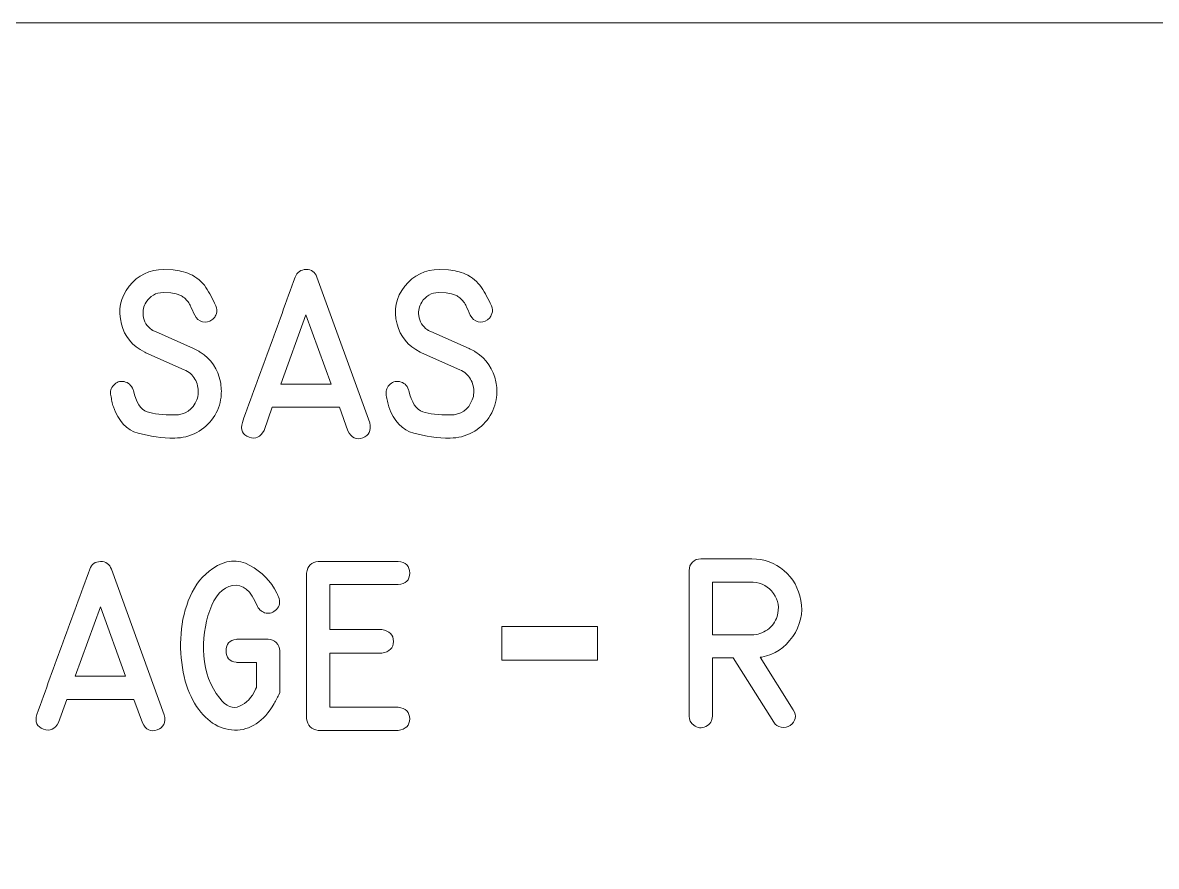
# Model space of a CAD drawing. Header units: millimetres. Extents: x -161 to 226, y -138 to 138.
# Drawn here: x -47.18 to -23.5, y 119.96 to 137.59 of the extents above; entities that cross this region are included whole.
import ezdxf

# ---------------------------------------------------------------- set-up
doc = ezdxf.new("R2010")
doc.units = ezdxf.units.MM
doc.header["$MEASUREMENT"] = 0

msp = doc.modelspace()

# ---------------------------------------------------------------- linework, layer by layer
at = {"color": 240, "lineweight": 9}
msp.add_lwpolyline([(-37.1735, 124.2693), (-35.1735, 124.2693), (-35.1735, 124.9693), (-37.1735, 124.9693), (-37.1735, 124.2693)], close=True, dxfattribs=at)
at = {"color": 250, "lineweight": 9}
msp.add_open_spline([(54.8058, 136.0871), (54.8056, 136.4852), (54.6472, 136.8669), (54.3655, 137.1482), (54.3655, 137.1482), (54.0839, 137.4295), (53.7039, 137.5874), (53.3058, 137.5871), (53.3058, 137.5871), (53.3058, 137.5871), (-88.1442, 137.5871), (-88.1442, 137.5871), (-88.1442, 137.5871), (-88.5422, 137.5869), (-88.9239, 137.4285), (-89.2052, 137.1468), (-89.2052, 137.1468), (-89.4865, 136.8652), (-89.6444, 136.4852), (-89.6442, 136.0871), (-89.6442, 136.0871), (-89.6442, 136.0871), (-89.6442, 131.5996), (-89.6442, 131.5996), (-89.6442, 131.5996), (-89.6439, 131.2015), (-89.4855, 130.8199), (-89.2039, 130.5386), (-89.2039, 130.5386), (-88.9222, 130.2573), (-88.5422, 130.0994), (-88.1442, 130.0996), (-88.1442, 130.0996), (-88.1442, 130.0996), (-85.6817, 130.0996), (-85.6817, 130.0996), (-85.6817, 130.0996), (-83.5381, 130.0996), (-81.5573, 128.956), (-80.4855, 127.0996), (-80.4855, 127.0996), (-79.4137, 125.2432), (-79.4137, 122.956), (-80.4855, 121.0996), (-80.4855, 121.0996), (-81.5573, 119.2432), (-83.5381, 118.0996), (-85.6817, 118.0996), (-85.6817, 118.0996), (-85.6817, 118.0996), (-88.1442, 118.0996), (-88.1442, 118.0996), (-88.1442, 118.0996), (-88.5422, 118.0994), (-88.9239, 117.941), (-89.2052, 117.6593), (-89.2052, 117.6593), (-89.4865, 117.3777), (-89.6444, 116.9977), (-89.6442, 116.5996), (-89.6442, 116.5996), (-89.6442, 116.5996), (-89.6442, 74.4496), (-89.6442, 74.4496), (-89.6442, 74.4496), (-89.6439, 74.0515), (-89.4855, 73.6699), (-89.2039, 73.3886), (-89.2039, 73.3886), (-88.9222, 73.1073), (-88.5422, 72.9494), (-88.1442, 72.9496), (-88.1442, 72.9496), (-88.1442, 72.9496), (-85.6817, 72.9496), (-85.6817, 72.9496), (-85.6817, 72.9496), (-83.5381, 72.9496), (-81.5573, 71.806), (-80.4855, 69.9496), (-80.4855, 69.9496), (-79.4137, 68.0932), (-79.4137, 65.806), (-80.4855, 63.9496), (-80.4855, 63.9496), (-81.5573, 62.0932), (-83.5381, 60.9496), (-85.6817, 60.9496), (-85.6817, 60.9496), (-85.6817, 60.9496), (-88.1442, 60.9496), (-88.1442, 60.9496), (-88.1442, 60.9496), (-88.5422, 60.9494), (-88.9239, 60.791), (-89.2052, 60.5093), (-89.2052, 60.5093), (-89.4865, 60.2277), (-89.6444, 59.8477), (-89.6442, 59.4496), (-89.6442, 59.4496), (-89.6442, 59.4496), (-89.6442, 54.9621), (-89.6442, 54.9621), (-89.6442, 54.9621), (-89.6439, 54.564), (-89.4855, 54.1824), (-89.2039, 53.9011), (-89.2039, 53.9011), (-88.9222, 53.6198), (-88.5422, 53.4619), (-88.1442, 53.4621), (-88.1442, 53.4621), (-88.1442, 53.4621), (53.3058, 53.4621), (53.3058, 53.4621), (53.3058, 53.4621), (53.7039, 53.4624), (54.0856, 53.6208), (54.3669, 53.9024), (54.3669, 53.9024), (54.6482, 54.1841), (54.8061, 54.564), (54.8058, 54.9621), (54.8058, 54.9621), (54.8058, 54.9621), (54.8058, 59.4496), (54.8058, 59.4496), (54.8058, 59.4496), (54.8056, 59.8477), (54.6472, 60.2294), (54.3655, 60.5107), (54.3655, 60.5107), (54.0839, 60.792), (53.7039, 60.9499), (53.3058, 60.9496), (53.3058, 60.9496), (53.3058, 60.9496), (50.8433, 60.9496), (50.8433, 60.9496), (50.8433, 60.9496), (48.6997, 60.9496), (46.719, 62.0932), (45.6472, 63.9496), (45.6472, 63.9496), (44.5754, 65.806), (44.5754, 68.0932), (45.6472, 69.9496), (45.6472, 69.9496), (46.719, 71.806), (48.6997, 72.9496), (50.8433, 72.9496), (50.8433, 72.9496), (50.8433, 72.9496), (53.3058, 72.9496), (53.3058, 72.9496), (53.3058, 72.9496), (53.7039, 72.9499), (54.0856, 73.1083), (54.3669, 73.3899), (54.3669, 73.3899), (54.6482, 73.6716), (54.8061, 74.0515), (54.8058, 74.4496), (54.8058, 74.4496), (54.8058, 74.4496), (54.8058, 116.5996), (54.8058, 116.5996), (54.8058, 116.5996), (54.8056, 116.9977), (54.6472, 117.3794), (54.3655, 117.6607), (54.3655, 117.6607), (54.0839, 117.942), (53.7039, 118.0999), (53.3058, 118.0996), (53.3058, 118.0996), (53.3058, 118.0996), (50.8433, 118.0996), (50.8433, 118.0996), (50.8433, 118.0996), (48.6997, 118.0996), (46.719, 119.2432), (45.6472, 121.0996), (45.6472, 121.0996), (44.5754, 122.956), (44.5754, 125.2432), (45.6472, 127.0996), (45.6472, 127.0996), (46.719, 128.956), (48.6997, 130.0996), (50.8433, 130.0996), (50.8433, 130.0996), (50.8433, 130.0996), (53.3058, 130.0996), (53.3058, 130.0996), (53.3058, 130.0996), (53.7039, 130.0999), (54.0856, 130.2583), (54.3669, 130.5399), (54.3669, 130.5399), (54.6482, 130.8216), (54.8061, 131.2015), (54.8058, 131.5996), (54.8058, 131.5996), (54.8058, 131.5996), (54.8058, 136.0871), (54.8058, 136.0871)], degree=3, knots=[0, 0, 0, 0, 0.0188679, 0.0188679, 0.0188679, 0.0188679, 0.0377358, 0.0377358, 0.0377358, 0.0377358, 0.0566038, 0.0566038, 0.0566038, 0.0566038, 0.0754717, 0.0754717, 0.0754717, 0.0754717, 0.0943396, 0.0943396, 0.0943396, 0.0943396, 0.1132075, 0.1132075, 0.1132075, 0.1132075, 0.1320755, 0.1320755, 0.1320755, 0.1320755, 0.1509434, 0.1509434, 0.1509434, 0.1509434, 0.1698113, 0.1698113, 0.1698113, 0.1698113, 0.1886792, 0.1886792, 0.1886792, 0.1886792, 0.2075472, 0.2075472, 0.2075472, 0.2075472, 0.2264151, 0.2264151, 0.2264151, 0.2264151, 0.245283, 0.245283, 0.245283, 0.245283, 0.2641509, 0.2641509, 0.2641509, 0.2641509, 0.2830189, 0.2830189, 0.2830189, 0.2830189, 0.3018868, 0.3018868, 0.3018868, 0.3018868, 0.3207547, 0.3207547, 0.3207547, 0.3207547, 0.3396226, 0.3396226, 0.3396226, 0.3396226, 0.3584906, 0.3584906, 0.3584906, 0.3584906, 0.3773585, 0.3773585, 0.3773585, 0.3773585, 0.3962264, 0.3962264, 0.3962264, 0.3962264, 0.4150943, 0.4150943, 0.4150943, 0.4150943, 0.4339623, 0.4339623, 0.4339623, 0.4339623, 0.4528302, 0.4528302, 0.4528302, 0.4528302, 0.4716981, 0.4716981, 0.4716981, 0.4716981, 0.490566, 0.490566, 0.490566, 0.490566, 0.509434, 0.509434, 0.509434, 0.509434, 0.5283019, 0.5283019, 0.5283019, 0.5283019, 0.5471698, 0.5471698, 0.5471698, 0.5471698, 0.5660377, 0.5660377, 0.5660377, 0.5660377, 0.5849057, 0.5849057, 0.5849057, 0.5849057, 0.6037736, 0.6037736, 0.6037736, 0.6037736, 0.6226415, 0.6226415, 0.6226415, 0.6226415, 0.6415094, 0.6415094, 0.6415094, 0.6415094, 0.6603774, 0.6603774, 0.6603774, 0.6603774, 0.6792453, 0.6792453, 0.6792453, 0.6792453, 0.6981132, 0.6981132, 0.6981132, 0.6981132, 0.7169811, 0.7169811, 0.7169811, 0.7169811, 0.7358491, 0.7358491, 0.7358491, 0.7358491, 0.754717, 0.754717, 0.754717, 0.754717, 0.7735849, 0.7735849, 0.7735849, 0.7735849, 0.7924528, 0.7924528, 0.7924528, 0.7924528, 0.8113208, 0.8113208, 0.8113208, 0.8113208, 0.8301887, 0.8301887, 0.8301887, 0.8301887, 0.8490566, 0.8490566, 0.8490566, 0.8490566, 0.8679245, 0.8679245, 0.8679245, 0.8679245, 0.8867925, 0.8867925, 0.8867925, 0.8867925, 0.9056604, 0.9056604, 0.9056604, 0.9056604, 0.9245283, 0.9245283, 0.9245283, 0.9245283, 0.9433962, 0.9433962, 0.9433962, 0.9433962, 0.9622642, 0.9622642, 0.9622642, 0.9622642, 1, 1, 1, 1], dxfattribs=at)
at = {"color": 240, "lineweight": 9}
for points, knots in [([(-43.6159, 130.7797), (-43.6159, 130.7797), (-43.5883, 130.768), (-43.5883, 130.768), (-43.5883, 130.768), (-43.5883, 130.768), (-43.5571, 130.7527), (-43.5571, 130.7527), (-43.5571, 130.7527), (-43.5571, 130.7527), (-43.5295, 130.7368), (-43.5295, 130.7368), (-43.5295, 130.7368), (-43.5218, 130.7309), (-43.5124, 130.7256), (-43.503, 130.7203), (-43.503, 130.7203), (-43.493, 130.7156), (-43.4836, 130.7098), (-43.4742, 130.7045), (-43.4742, 130.7045), (-43.2473, 130.5551), (-43.1062, 130.3482), (-43.0527, 130.0842), (-43.0527, 130.0842), (-43.0321, 129.9807), (-43.0274, 129.8743), (-43.0385, 129.7655), (-43.0385, 129.7655), (-43.0574, 129.6091), (-43.112, 129.4651), (-43.2032, 129.3322), (-43.2032, 129.3322), (-43.2943, 129.1993), (-43.409, 129.097), (-43.5465, 129.0247), (-43.5465, 129.0247), (-43.6947, 128.9465), (-43.8482, 128.9077), (-44.0069, 128.9077), (-44.0069, 128.9077), (-44.2732, 128.9077), (-44.5272, 128.9418), (-44.7701, 129.01), (-44.7701, 129.01), (-45.0123, 129.0782), (-45.1851, 129.261), (-45.288, 129.5586), (-45.288, 129.5586), (-45.3022, 129.5968), (-45.3121, 129.6356), (-45.3192, 129.6756), (-45.3192, 129.6756), (-45.3263, 129.7161), (-45.3345, 129.7561), (-45.3433, 129.7967), (-45.3433, 129.7967), (-45.3604, 129.879), (-45.3404, 129.9519), (-45.2822, 130.0154), (-45.2822, 130.0154), (-45.2245, 130.0783), (-45.1522, 130.1024), (-45.0664, 130.0877), (-45.0664, 130.0877), (-44.9753, 130.0689), (-44.9123, 130.013), (-44.8765, 129.919), (-44.8765, 129.919), (-44.8765, 129.919), (-44.8712, 129.9031), (-44.8712, 129.9031), (-44.8712, 129.9031), (-44.8165, 129.6538), (-44.7201, 129.505), (-44.5831, 129.4568), (-44.5831, 129.4568), (-44.4455, 129.4086), (-44.255, 129.3869), (-44.0104, 129.3916), (-44.0104, 129.3916), (-43.7852, 129.3916), (-43.6306, 129.4974), (-43.5465, 129.7085), (-43.5465, 129.7085), (-43.5101, 129.8026), (-43.5042, 129.9007), (-43.5295, 130.0025), (-43.5295, 130.0025), (-43.5548, 130.1036), (-43.6047, 130.1888), (-43.6794, 130.2564), (-43.6794, 130.2564), (-43.7129, 130.2853), (-43.7564, 130.3117), (-43.8105, 130.337), (-43.8105, 130.337), (-43.8105, 130.337), (-44.6078, 130.6868), (-44.6078, 130.6868), (-44.6078, 130.6868), (-44.6078, 130.6868), (-44.6337, 130.7009), (-44.6337, 130.7009), (-44.6337, 130.7009), (-44.8947, 130.8385), (-45.0564, 131.0343), (-45.1193, 131.2883), (-45.1193, 131.2883), (-45.1963, 131.5823), (-45.1428, 131.8457), (-44.9582, 132.0797), (-44.9582, 132.0797), (-44.7742, 132.3131), (-44.5319, 132.4301), (-44.2327, 132.4301), (-44.2327, 132.4301), (-44.2327, 132.4301), (-44.0428, 132.4248), (-44.0428, 132.4248), (-44.0428, 132.4248), (-43.981, 132.4136), (-43.9211, 132.4025), (-43.864, 132.3913), (-43.864, 132.3913), (-43.8064, 132.3807), (-43.7482, 132.3619), (-43.69, 132.3354), (-43.69, 132.3354), (-43.5454, 132.2678), (-43.4342, 132.1743), (-43.3572, 132.0562), (-43.3572, 132.0562), (-43.2802, 131.938), (-43.2108, 131.8098), (-43.1491, 131.6722), (-43.1491, 131.6722), (-43.1432, 131.6593), (-43.1379, 131.6446), (-43.1332, 131.6275), (-43.1332, 131.6275), (-43.1209, 131.5711), (-43.1267, 131.52), (-43.1508, 131.4741), (-43.1508, 131.4741), (-43.1644, 131.4453), (-43.1791, 131.4235), (-43.1938, 131.4088), (-43.1938, 131.4088), (-43.2085, 131.3935), (-43.2208, 131.3835), (-43.2296, 131.3777), (-43.2296, 131.3777), (-43.2896, 131.3353), (-43.3549, 131.3224), (-43.426, 131.34), (-43.426, 131.34), (-43.4977, 131.3559), (-43.5518, 131.4018), (-43.59, 131.4776), (-43.59, 131.4776), (-43.62, 131.5441), (-43.6518, 131.6123), (-43.6853, 131.6816), (-43.6853, 131.6816), (-43.7194, 131.751), (-43.767, 131.8086), (-43.8276, 131.8551), (-43.8276, 131.8551), (-43.8529, 131.8733), (-43.8775, 131.8868), (-43.9011, 131.8951), (-43.9011, 131.8951), (-43.9246, 131.9039), (-43.9505, 131.9133), (-43.9793, 131.9239), (-43.9793, 131.9239), (-43.9793, 131.9239), (-44.091, 131.9427), (-44.091, 131.9427), (-44.091, 131.9427), (-44.091, 131.9427), (-44.2497, 131.948), (-44.2497, 131.948), (-44.2497, 131.948), (-44.4038, 131.9456), (-44.5214, 131.8792), (-44.6025, 131.7481), (-44.6025, 131.7481), (-44.6578, 131.664), (-44.6783, 131.5705), (-44.6648, 131.467), (-44.6648, 131.467), (-44.6489, 131.34), (-44.589, 131.2413), (-44.4855, 131.1707), (-44.4855, 131.1707), (-44.4808, 131.1678), (-44.4761, 131.1637), (-44.4702, 131.1595), (-44.4702, 131.1595), (-44.4643, 131.156), (-44.4579, 131.1519), (-44.4514, 131.1484), (-44.4514, 131.1484), (-44.4514, 131.1484), (-44.432, 131.1401), (-44.432, 131.1401), (-44.432, 131.1401), (-44.432, 131.1401), (-44.4114, 131.1313), (-44.4114, 131.1313), (-44.4114, 131.1313), (-44.4114, 131.1313), (-43.6159, 130.7797), (-43.6159, 130.7797)], [0, 0, 0, 0, 0.0181818, 0.0181818, 0.0181818, 0.0181818, 0.0363636, 0.0363636, 0.0363636, 0.0363636, 0.0545455, 0.0545455, 0.0545455, 0.0545455, 0.0727273, 0.0727273, 0.0727273, 0.0727273, 0.0909091, 0.0909091, 0.0909091, 0.0909091, 0.1090909, 0.1090909, 0.1090909, 0.1090909, 0.1272727, 0.1272727, 0.1272727, 0.1272727, 0.1454545, 0.1454545, 0.1454545, 0.1454545, 0.1636364, 0.1636364, 0.1636364, 0.1636364, 0.1818182, 0.1818182, 0.1818182, 0.1818182, 0.2, 0.2, 0.2, 0.2, 0.2181818, 0.2181818, 0.2181818, 0.2181818, 0.2363636, 0.2363636, 0.2363636, 0.2363636, 0.2545455, 0.2545455, 0.2545455, 0.2545455, 0.2727273, 0.2727273, 0.2727273, 0.2727273, 0.2909091, 0.2909091, 0.2909091, 0.2909091, 0.3090909, 0.3090909, 0.3090909, 0.3090909, 0.3272727, 0.3272727, 0.3272727, 0.3272727, 0.3454545, 0.3454545, 0.3454545, 0.3454545, 0.3636364, 0.3636364, 0.3636364, 0.3636364, 0.3818182, 0.3818182, 0.3818182, 0.3818182, 0.4, 0.4, 0.4, 0.4, 0.4181818, 0.4181818, 0.4181818, 0.4181818, 0.4363636, 0.4363636, 0.4363636, 0.4363636, 0.4545455, 0.4545455, 0.4545455, 0.4545455, 0.4727273, 0.4727273, 0.4727273, 0.4727273, 0.4909091, 0.4909091, 0.4909091, 0.4909091, 0.5090909, 0.5090909, 0.5090909, 0.5090909, 0.5272727, 0.5272727, 0.5272727, 0.5272727, 0.5454545, 0.5454545, 0.5454545, 0.5454545, 0.5636364, 0.5636364, 0.5636364, 0.5636364, 0.5818182, 0.5818182, 0.5818182, 0.5818182, 0.6, 0.6, 0.6, 0.6, 0.6181818, 0.6181818, 0.6181818, 0.6181818, 0.6363636, 0.6363636, 0.6363636, 0.6363636, 0.6545455, 0.6545455, 0.6545455, 0.6545455, 0.6727273, 0.6727273, 0.6727273, 0.6727273, 0.6909091, 0.6909091, 0.6909091, 0.6909091, 0.7090909, 0.7090909, 0.7090909, 0.7090909, 0.7272727, 0.7272727, 0.7272727, 0.7272727, 0.7454545, 0.7454545, 0.7454545, 0.7454545, 0.7636364, 0.7636364, 0.7636364, 0.7636364, 0.7818182, 0.7818182, 0.7818182, 0.7818182, 0.8, 0.8, 0.8, 0.8, 0.8181818, 0.8181818, 0.8181818, 0.8181818, 0.8363636, 0.8363636, 0.8363636, 0.8363636, 0.8545455, 0.8545455, 0.8545455, 0.8545455, 0.8727273, 0.8727273, 0.8727273, 0.8727273, 0.8909091, 0.8909091, 0.8909091, 0.8909091, 0.9090909, 0.9090909, 0.9090909, 0.9090909, 0.9272727, 0.9272727, 0.9272727, 0.9272727, 0.9454545, 0.9454545, 0.9454545, 0.9454545, 0.9636364, 0.9636364, 0.9636364, 0.9636364, 1, 1, 1, 1]), ([(-42.5941, 129.2346), (-42.4106, 129.7414), (-42.2266, 130.2476), (-42.0426, 130.7533), (-42.0426, 130.7533), (-41.8579, 131.2589), (-41.6733, 131.7651), (-41.4887, 132.2714), (-41.4887, 132.2714), (-41.4505, 132.376), (-41.3752, 132.4289), (-41.2629, 132.4301), (-41.2629, 132.4301), (-41.15, 132.4313), (-41.0742, 132.3784), (-41.0354, 132.2714), (-41.0354, 132.2714), (-41.0354, 132.2714), (-39.9312, 129.2264), (-39.9312, 129.2264), (-39.9312, 129.2264), (-39.8971, 129.0641), (-39.9465, 128.96), (-40.0794, 128.913), (-40.0794, 128.913), (-40.2129, 128.8654), (-40.3152, 128.9142), (-40.3881, 129.0576), (-40.3881, 129.0576), (-40.3881, 129.0576), (-40.565, 129.5503), (-40.565, 129.5503), (-40.565, 129.5503), (-40.565, 129.5503), (-41.9691, 129.5503), (-41.9691, 129.5503), (-41.9691, 129.5503), (-41.9691, 129.5503), (-42.1413, 129.0694), (-42.1413, 129.0694), (-42.1413, 129.0694), (-42.2148, 128.9247), (-42.3195, 128.8777), (-42.4547, 128.9277), (-42.4547, 128.9277), (-42.5905, 128.9771), (-42.637, 129.08), (-42.5941, 129.2346)], [0, 0, 0, 0, 0.0769231, 0.0769231, 0.0769231, 0.0769231, 0.1538462, 0.1538462, 0.1538462, 0.1538462, 0.2307692, 0.2307692, 0.2307692, 0.2307692, 0.3076923, 0.3076923, 0.3076923, 0.3076923, 0.3846154, 0.3846154, 0.3846154, 0.3846154, 0.4615385, 0.4615385, 0.4615385, 0.4615385, 0.5384615, 0.5384615, 0.5384615, 0.5384615, 0.6153846, 0.6153846, 0.6153846, 0.6153846, 0.6923077, 0.6923077, 0.6923077, 0.6923077, 0.7692308, 0.7692308, 0.7692308, 0.7692308, 0.8461538, 0.8461538, 0.8461538, 0.8461538, 1, 1, 1, 1]), ([(-37.8593, 130.7797), (-37.8593, 130.7797), (-37.8317, 130.768), (-37.8317, 130.768), (-37.8317, 130.768), (-37.8317, 130.768), (-37.8005, 130.7527), (-37.8005, 130.7527), (-37.8005, 130.7527), (-37.8005, 130.7527), (-37.7729, 130.7368), (-37.7729, 130.7368), (-37.7729, 130.7368), (-37.7652, 130.7309), (-37.7558, 130.7256), (-37.7464, 130.7203), (-37.7464, 130.7203), (-37.7364, 130.7156), (-37.727, 130.7098), (-37.7176, 130.7045), (-37.7176, 130.7045), (-37.4907, 130.5551), (-37.3496, 130.3482), (-37.2961, 130.0842), (-37.2961, 130.0842), (-37.2755, 129.9807), (-37.2708, 129.8743), (-37.2819, 129.7655), (-37.2819, 129.7655), (-37.3008, 129.6091), (-37.3554, 129.4651), (-37.4466, 129.3322), (-37.4466, 129.3322), (-37.5377, 129.1993), (-37.6524, 129.097), (-37.7899, 129.0247), (-37.7899, 129.0247), (-37.9381, 128.9465), (-38.0916, 128.9077), (-38.2503, 128.9077), (-38.2503, 128.9077), (-38.5166, 128.9077), (-38.7706, 128.9418), (-39.0135, 129.01), (-39.0135, 129.01), (-39.2557, 129.0782), (-39.4285, 129.261), (-39.5314, 129.5586), (-39.5314, 129.5586), (-39.5456, 129.5968), (-39.5555, 129.6356), (-39.5626, 129.6756), (-39.5626, 129.6756), (-39.5697, 129.7161), (-39.5779, 129.7561), (-39.5867, 129.7967), (-39.5867, 129.7967), (-39.6038, 129.879), (-39.5838, 129.9519), (-39.5256, 130.0154), (-39.5256, 130.0154), (-39.4679, 130.0783), (-39.3956, 130.1024), (-39.3098, 130.0877), (-39.3098, 130.0877), (-39.2187, 130.0689), (-39.1557, 130.013), (-39.1199, 129.919), (-39.1199, 129.919), (-39.1199, 129.919), (-39.1146, 129.9031), (-39.1146, 129.9031), (-39.1146, 129.9031), (-39.0599, 129.6538), (-38.9635, 129.505), (-38.8265, 129.4568), (-38.8265, 129.4568), (-38.6889, 129.4086), (-38.4984, 129.3869), (-38.2538, 129.3916), (-38.2538, 129.3916), (-38.0286, 129.3916), (-37.874, 129.4974), (-37.7899, 129.7085), (-37.7899, 129.7085), (-37.7535, 129.8026), (-37.7476, 129.9007), (-37.7729, 130.0025), (-37.7729, 130.0025), (-37.7982, 130.1036), (-37.8481, 130.1888), (-37.9228, 130.2564), (-37.9228, 130.2564), (-37.9563, 130.2853), (-37.9998, 130.3117), (-38.0539, 130.337), (-38.0539, 130.337), (-38.0539, 130.337), (-38.8512, 130.6868), (-38.8512, 130.6868), (-38.8512, 130.6868), (-38.8512, 130.6868), (-38.8771, 130.7009), (-38.8771, 130.7009), (-38.8771, 130.7009), (-39.1381, 130.8385), (-39.2998, 131.0343), (-39.3627, 131.2883), (-39.3627, 131.2883), (-39.4397, 131.5823), (-39.3862, 131.8457), (-39.2016, 132.0797), (-39.2016, 132.0797), (-39.0176, 132.3131), (-38.7753, 132.4301), (-38.4761, 132.4301), (-38.4761, 132.4301), (-38.4761, 132.4301), (-38.2862, 132.4248), (-38.2862, 132.4248), (-38.2862, 132.4248), (-38.2244, 132.4136), (-38.1645, 132.4025), (-38.1074, 132.3913), (-38.1074, 132.3913), (-38.0498, 132.3807), (-37.9916, 132.3619), (-37.9334, 132.3354), (-37.9334, 132.3354), (-37.7888, 132.2678), (-37.6776, 132.1743), (-37.6006, 132.0562), (-37.6006, 132.0562), (-37.5236, 131.938), (-37.4542, 131.8098), (-37.3925, 131.6722), (-37.3925, 131.6722), (-37.3866, 131.6593), (-37.3813, 131.6446), (-37.3766, 131.6275), (-37.3766, 131.6275), (-37.3643, 131.5711), (-37.3701, 131.52), (-37.3942, 131.4741), (-37.3942, 131.4741), (-37.4078, 131.4453), (-37.4225, 131.4235), (-37.4372, 131.4088), (-37.4372, 131.4088), (-37.4519, 131.3935), (-37.4642, 131.3835), (-37.473, 131.3777), (-37.473, 131.3777), (-37.533, 131.3353), (-37.5983, 131.3224), (-37.6694, 131.34), (-37.6694, 131.34), (-37.7411, 131.3559), (-37.7952, 131.4018), (-37.8334, 131.4776), (-37.8334, 131.4776), (-37.8634, 131.5441), (-37.8952, 131.6123), (-37.9287, 131.6816), (-37.9287, 131.6816), (-37.9628, 131.751), (-38.0104, 131.8086), (-38.071, 131.8551), (-38.071, 131.8551), (-38.0963, 131.8733), (-38.1209, 131.8868), (-38.1445, 131.8951), (-38.1445, 131.8951), (-38.168, 131.9039), (-38.1939, 131.9133), (-38.2227, 131.9239), (-38.2227, 131.9239), (-38.2227, 131.9239), (-38.3344, 131.9427), (-38.3344, 131.9427), (-38.3344, 131.9427), (-38.3344, 131.9427), (-38.4931, 131.948), (-38.4931, 131.948), (-38.4931, 131.948), (-38.6472, 131.9456), (-38.7648, 131.8792), (-38.8459, 131.7481), (-38.8459, 131.7481), (-38.9012, 131.664), (-38.9217, 131.5705), (-38.9082, 131.467), (-38.9082, 131.467), (-38.8923, 131.34), (-38.8324, 131.2413), (-38.7289, 131.1707), (-38.7289, 131.1707), (-38.7242, 131.1678), (-38.7195, 131.1637), (-38.7136, 131.1595), (-38.7136, 131.1595), (-38.7077, 131.156), (-38.7013, 131.1519), (-38.6948, 131.1484), (-38.6948, 131.1484), (-38.6948, 131.1484), (-38.6754, 131.1401), (-38.6754, 131.1401), (-38.6754, 131.1401), (-38.6754, 131.1401), (-38.6548, 131.1313), (-38.6548, 131.1313), (-38.6548, 131.1313), (-38.6548, 131.1313), (-37.8593, 130.7797), (-37.8593, 130.7797)], [0, 0, 0, 0, 0.0181818, 0.0181818, 0.0181818, 0.0181818, 0.0363636, 0.0363636, 0.0363636, 0.0363636, 0.0545455, 0.0545455, 0.0545455, 0.0545455, 0.0727273, 0.0727273, 0.0727273, 0.0727273, 0.0909091, 0.0909091, 0.0909091, 0.0909091, 0.1090909, 0.1090909, 0.1090909, 0.1090909, 0.1272727, 0.1272727, 0.1272727, 0.1272727, 0.1454545, 0.1454545, 0.1454545, 0.1454545, 0.1636364, 0.1636364, 0.1636364, 0.1636364, 0.1818182, 0.1818182, 0.1818182, 0.1818182, 0.2, 0.2, 0.2, 0.2, 0.2181818, 0.2181818, 0.2181818, 0.2181818, 0.2363636, 0.2363636, 0.2363636, 0.2363636, 0.2545455, 0.2545455, 0.2545455, 0.2545455, 0.2727273, 0.2727273, 0.2727273, 0.2727273, 0.2909091, 0.2909091, 0.2909091, 0.2909091, 0.3090909, 0.3090909, 0.3090909, 0.3090909, 0.3272727, 0.3272727, 0.3272727, 0.3272727, 0.3454545, 0.3454545, 0.3454545, 0.3454545, 0.3636364, 0.3636364, 0.3636364, 0.3636364, 0.3818182, 0.3818182, 0.3818182, 0.3818182, 0.4, 0.4, 0.4, 0.4, 0.4181818, 0.4181818, 0.4181818, 0.4181818, 0.4363636, 0.4363636, 0.4363636, 0.4363636, 0.4545455, 0.4545455, 0.4545455, 0.4545455, 0.4727273, 0.4727273, 0.4727273, 0.4727273, 0.4909091, 0.4909091, 0.4909091, 0.4909091, 0.5090909, 0.5090909, 0.5090909, 0.5090909, 0.5272727, 0.5272727, 0.5272727, 0.5272727, 0.5454545, 0.5454545, 0.5454545, 0.5454545, 0.5636364, 0.5636364, 0.5636364, 0.5636364, 0.5818182, 0.5818182, 0.5818182, 0.5818182, 0.6, 0.6, 0.6, 0.6, 0.6181818, 0.6181818, 0.6181818, 0.6181818, 0.6363636, 0.6363636, 0.6363636, 0.6363636, 0.6545455, 0.6545455, 0.6545455, 0.6545455, 0.6727273, 0.6727273, 0.6727273, 0.6727273, 0.6909091, 0.6909091, 0.6909091, 0.6909091, 0.7090909, 0.7090909, 0.7090909, 0.7090909, 0.7272727, 0.7272727, 0.7272727, 0.7272727, 0.7454545, 0.7454545, 0.7454545, 0.7454545, 0.7636364, 0.7636364, 0.7636364, 0.7636364, 0.7818182, 0.7818182, 0.7818182, 0.7818182, 0.8, 0.8, 0.8, 0.8, 0.8181818, 0.8181818, 0.8181818, 0.8181818, 0.8363636, 0.8363636, 0.8363636, 0.8363636, 0.8545455, 0.8545455, 0.8545455, 0.8545455, 0.8727273, 0.8727273, 0.8727273, 0.8727273, 0.8909091, 0.8909091, 0.8909091, 0.8909091, 0.9090909, 0.9090909, 0.9090909, 0.9090909, 0.9272727, 0.9272727, 0.9272727, 0.9272727, 0.9454545, 0.9454545, 0.9454545, 0.9454545, 0.9636364, 0.9636364, 0.9636364, 0.9636364, 1, 1, 1, 1]), ([(-40.7408, 130.0342), (-40.7408, 130.0342), (-41.2647, 131.4811), (-41.2647, 131.4811), (-41.2647, 131.4811), (-41.2647, 131.4811), (-41.7915, 130.0342), (-41.7915, 130.0342), (-41.7915, 130.0342), (-41.7915, 130.0342), (-40.7408, 130.0342), (-40.7408, 130.0342)], [0, 0, 0, 0, 0.25, 0.25, 0.25, 0.25, 0.5, 0.5, 0.5, 0.5, 1, 1, 1, 1]), ([(-41.2647, 131.4811), (-41.2647, 131.4811), (-40.7408, 130.0342), (-40.7408, 130.0342), (-40.7408, 130.0342), (-40.7408, 130.0342), (-41.2647, 131.4811), (-41.2647, 131.4811)], [0, 0, 0, 0, 0.3333333, 0.3333333, 0.3333333, 0.3333333, 1, 1, 1, 1]), ([(-46.8882, 123.1325), (-46.7047, 123.6393), (-46.5207, 124.1455), (-46.3367, 124.6512), (-46.3367, 124.6512), (-46.152, 125.1568), (-45.9674, 125.663), (-45.7828, 126.1693), (-45.7828, 126.1693), (-45.7446, 126.2739), (-45.6693, 126.3268), (-45.557, 126.328), (-45.557, 126.328), (-45.4441, 126.3292), (-45.3683, 126.2763), (-45.3295, 126.1693), (-45.3295, 126.1693), (-45.3295, 126.1693), (-44.2253, 123.1243), (-44.2253, 123.1243), (-44.2253, 123.1243), (-44.1912, 122.962), (-44.2406, 122.8579), (-44.3735, 122.8109), (-44.3735, 122.8109), (-44.507, 122.7633), (-44.6093, 122.8121), (-44.6822, 122.9555), (-44.6822, 122.9555), (-44.6822, 122.9555), (-44.8591, 123.4482), (-44.8591, 123.4482), (-44.8591, 123.4482), (-44.8591, 123.4482), (-46.2632, 123.4482), (-46.2632, 123.4482), (-46.2632, 123.4482), (-46.2632, 123.4482), (-46.4354, 122.9673), (-46.4354, 122.9673), (-46.4354, 122.9673), (-46.5089, 122.8226), (-46.6136, 122.7756), (-46.7488, 122.8256), (-46.7488, 122.8256), (-46.8846, 122.875), (-46.9311, 122.9779), (-46.8882, 123.1325)], [0, 0, 0, 0, 0.0769231, 0.0769231, 0.0769231, 0.0769231, 0.1538462, 0.1538462, 0.1538462, 0.1538462, 0.2307692, 0.2307692, 0.2307692, 0.2307692, 0.3076923, 0.3076923, 0.3076923, 0.3076923, 0.3846154, 0.3846154, 0.3846154, 0.3846154, 0.4615385, 0.4615385, 0.4615385, 0.4615385, 0.5384615, 0.5384615, 0.5384615, 0.5384615, 0.6153846, 0.6153846, 0.6153846, 0.6153846, 0.6923077, 0.6923077, 0.6923077, 0.6923077, 0.7692308, 0.7692308, 0.7692308, 0.7692308, 0.8461538, 0.8461538, 0.8461538, 0.8461538, 1, 1, 1, 1]), ([(-42.7078, 124.2214), (-42.7078, 124.2214), (-42.7231, 124.2231), (-42.7231, 124.2231), (-42.7231, 124.2231), (-42.8637, 124.2402), (-42.9336, 124.3202), (-42.9336, 124.4624), (-42.9336, 124.4624), (-42.9336, 124.6047), (-42.8637, 124.6847), (-42.7231, 124.7017), (-42.7231, 124.7017), (-42.7231, 124.7017), (-42.7078, 124.7053), (-42.7078, 124.7053), (-42.7078, 124.7053), (-42.7078, 124.7053), (-42.6926, 124.7053), (-42.6926, 124.7053), (-42.6926, 124.7053), (-42.6926, 124.7053), (-42.057, 124.7053), (-42.057, 124.7053), (-42.057, 124.7053), (-41.99, 124.7053), (-41.9329, 124.6817), (-41.8853, 124.6341), (-41.8853, 124.6341), (-41.8377, 124.5865), (-41.8142, 124.5289), (-41.8142, 124.4624), (-41.8142, 124.4624), (-41.8142, 124.4624), (-41.8142, 123.5893), (-41.8142, 123.5893), (-41.8142, 123.5893), (-41.8142, 123.5893), (-41.8347, 123.5446), (-41.8347, 123.5446), (-41.8347, 123.5446), (-41.8347, 123.5446), (-41.8465, 123.517), (-41.8465, 123.517), (-41.8465, 123.517), (-41.8465, 123.517), (-41.8588, 123.4911), (-41.8588, 123.4911), (-41.8588, 123.4911), (-41.8588, 123.4911), (-41.8724, 123.4653), (-41.8724, 123.4653), (-41.8724, 123.4653), (-41.8724, 123.4653), (-41.8865, 123.4394), (-41.8865, 123.4394), (-41.8865, 123.4394), (-41.8865, 123.4394), (-41.8982, 123.4135), (-41.8982, 123.4135), (-41.8982, 123.4135), (-41.8982, 123.4135), (-41.9124, 123.3877), (-41.9124, 123.3877), (-41.9124, 123.3877), (-41.9124, 123.3877), (-41.9276, 123.3618), (-41.9276, 123.3618), (-41.9276, 123.3618), (-42.1505, 122.9832), (-42.4274, 122.7979), (-42.7578, 122.8062), (-42.7578, 122.8062), (-43.0888, 122.815), (-43.3664, 123.002), (-43.5915, 123.3671), (-43.5915, 123.3671), (-43.6985, 123.5405), (-43.7773, 123.7575), (-43.8291, 124.0191), (-43.8291, 124.0191), (-43.8808, 124.2802), (-43.8967, 124.5471), (-43.8755, 124.8199), (-43.8755, 124.8199), (-43.8549, 125.0927), (-43.7914, 125.352), (-43.6856, 125.5984), (-43.6856, 125.5984), (-43.5792, 125.8447), (-43.4204, 126.0405), (-43.2094, 126.1851), (-43.2094, 126.1851), (-42.9448, 126.3645), (-42.6879, 126.385), (-42.4374, 126.248), (-42.4374, 126.248), (-42.1869, 126.1105), (-42, 125.9182), (-41.8759, 125.6701), (-41.8759, 125.6701), (-41.8759, 125.6701), (-41.8624, 125.6425), (-41.8624, 125.6425), (-41.8624, 125.6425), (-41.8624, 125.6425), (-41.8518, 125.6183), (-41.8518, 125.6183), (-41.8518, 125.6183), (-41.8518, 125.6183), (-41.8383, 125.5925), (-41.8383, 125.5925), (-41.8383, 125.5925), (-41.7989, 125.4837), (-41.8142, 125.3943), (-41.883, 125.3255), (-41.883, 125.3255), (-41.9494, 125.2603), (-42.0217, 125.2356), (-42.0999, 125.2521), (-42.0999, 125.2521), (-42.1781, 125.2691), (-42.2381, 125.315), (-42.281, 125.3908), (-42.281, 125.3908), (-42.415, 125.7242), (-42.5879, 125.8694), (-42.8002, 125.8265), (-42.8002, 125.8265), (-43.0118, 125.7841), (-43.1706, 125.6107), (-43.2764, 125.3067), (-43.2764, 125.3067), (-43.3799, 125.0128), (-43.4204, 124.6964), (-43.3987, 124.3584), (-43.3987, 124.3584), (-43.3769, 124.0203), (-43.2664, 123.7251), (-43.0677, 123.4741), (-43.0677, 123.4741), (-42.9313, 123.2983), (-42.7925, 123.2419), (-42.6508, 123.3048), (-42.6508, 123.3048), (-42.5097, 123.3683), (-42.3986, 123.4858), (-42.3169, 123.6581), (-42.3169, 123.6581), (-42.3169, 123.6581), (-42.298, 123.6957), (-42.298, 123.6957), (-42.298, 123.6957), (-42.298, 123.6957), (-42.298, 124.2214), (-42.298, 124.2214), (-42.298, 124.2214), (-42.298, 124.2214), (-42.7078, 124.2214), (-42.7078, 124.2214)], [0, 0, 0, 0, 0.0243902, 0.0243902, 0.0243902, 0.0243902, 0.0487805, 0.0487805, 0.0487805, 0.0487805, 0.0731707, 0.0731707, 0.0731707, 0.0731707, 0.097561, 0.097561, 0.097561, 0.097561, 0.1219512, 0.1219512, 0.1219512, 0.1219512, 0.1463415, 0.1463415, 0.1463415, 0.1463415, 0.1707317, 0.1707317, 0.1707317, 0.1707317, 0.195122, 0.195122, 0.195122, 0.195122, 0.2195122, 0.2195122, 0.2195122, 0.2195122, 0.2439024, 0.2439024, 0.2439024, 0.2439024, 0.2682927, 0.2682927, 0.2682927, 0.2682927, 0.2926829, 0.2926829, 0.2926829, 0.2926829, 0.3170732, 0.3170732, 0.3170732, 0.3170732, 0.3414634, 0.3414634, 0.3414634, 0.3414634, 0.3658537, 0.3658537, 0.3658537, 0.3658537, 0.3902439, 0.3902439, 0.3902439, 0.3902439, 0.4146341, 0.4146341, 0.4146341, 0.4146341, 0.4390244, 0.4390244, 0.4390244, 0.4390244, 0.4634146, 0.4634146, 0.4634146, 0.4634146, 0.4878049, 0.4878049, 0.4878049, 0.4878049, 0.5121951, 0.5121951, 0.5121951, 0.5121951, 0.5365854, 0.5365854, 0.5365854, 0.5365854, 0.5609756, 0.5609756, 0.5609756, 0.5609756, 0.5853659, 0.5853659, 0.5853659, 0.5853659, 0.6097561, 0.6097561, 0.6097561, 0.6097561, 0.6341463, 0.6341463, 0.6341463, 0.6341463, 0.6585366, 0.6585366, 0.6585366, 0.6585366, 0.6829268, 0.6829268, 0.6829268, 0.6829268, 0.7073171, 0.7073171, 0.7073171, 0.7073171, 0.7317073, 0.7317073, 0.7317073, 0.7317073, 0.7560976, 0.7560976, 0.7560976, 0.7560976, 0.7804878, 0.7804878, 0.7804878, 0.7804878, 0.804878, 0.804878, 0.804878, 0.804878, 0.8292683, 0.8292683, 0.8292683, 0.8292683, 0.8536585, 0.8536585, 0.8536585, 0.8536585, 0.8780488, 0.8780488, 0.8780488, 0.8780488, 0.902439, 0.902439, 0.902439, 0.902439, 0.9268293, 0.9268293, 0.9268293, 0.9268293, 0.9512195, 0.9512195, 0.9512195, 0.9512195, 1, 1, 1, 1]), ([(-39.3407, 125.8476), (-39.3407, 125.8476), (-40.7688, 125.8476), (-40.7688, 125.8476), (-40.7688, 125.8476), (-40.7688, 125.8476), (-40.7688, 124.9052), (-40.7688, 124.9052), (-40.7688, 124.9052), (-40.7688, 124.9052), (-39.6799, 124.9052), (-39.6799, 124.9052), (-39.6799, 124.9052), (-39.5171, 124.8811), (-39.4359, 124.7993), (-39.4365, 124.66), (-39.4365, 124.66), (-39.4371, 124.5201), (-39.5182, 124.4389), (-39.6799, 124.416), (-39.6799, 124.416), (-39.6799, 124.416), (-40.7688, 124.416), (-40.7688, 124.416), (-40.7688, 124.416), (-40.7688, 124.416), (-40.7688, 123.2842), (-40.7688, 123.2842), (-40.7688, 123.2842), (-40.7688, 123.2842), (-39.3407, 123.2842), (-39.3407, 123.2842), (-39.3407, 123.2842), (-39.179, 123.2601), (-39.0979, 123.1795), (-39.0979, 123.0414), (-39.0979, 123.0414), (-39.0979, 122.9038), (-39.179, 122.8232), (-39.3407, 122.8003), (-39.3407, 122.8003), (-39.3407, 122.8003), (-41.0081, 122.8003), (-41.0081, 122.8003), (-41.0081, 122.8003), (-41.1516, 122.8185), (-41.2333, 122.9003), (-41.2527, 123.0449), (-41.2527, 123.0449), (-41.2527, 123.0449), (-41.2527, 126.0869), (-41.2527, 126.0869), (-41.2527, 126.0869), (-41.2309, 126.2386), (-41.1492, 126.3186), (-41.0081, 126.328), (-41.0081, 126.328), (-41.0081, 126.328), (-39.3407, 126.328), (-39.3407, 126.328), (-39.3407, 126.328), (-39.179, 126.3157), (-39.0979, 126.2345), (-39.0985, 126.0858), (-39.0985, 126.0858), (-39.099, 125.937), (-39.1802, 125.8576), (-39.3407, 125.8476)], [0, 0, 0, 0, 0.0555556, 0.0555556, 0.0555556, 0.0555556, 0.1111111, 0.1111111, 0.1111111, 0.1111111, 0.1666667, 0.1666667, 0.1666667, 0.1666667, 0.2222222, 0.2222222, 0.2222222, 0.2222222, 0.2777778, 0.2777778, 0.2777778, 0.2777778, 0.3333333, 0.3333333, 0.3333333, 0.3333333, 0.3888889, 0.3888889, 0.3888889, 0.3888889, 0.4444444, 0.4444444, 0.4444444, 0.4444444, 0.5, 0.5, 0.5, 0.5, 0.5555556, 0.5555556, 0.5555556, 0.5555556, 0.6111111, 0.6111111, 0.6111111, 0.6111111, 0.6666667, 0.6666667, 0.6666667, 0.6666667, 0.7222222, 0.7222222, 0.7222222, 0.7222222, 0.7777778, 0.7777778, 0.7777778, 0.7777778, 0.8333333, 0.8333333, 0.8333333, 0.8333333, 0.8888889, 0.8888889, 0.8888889, 0.8888889, 1, 1, 1, 1]), ([(-31.085, 123.2312), (-31.0115, 123.1013), (-31.0321, 122.9925), (-31.1467, 122.9037), (-31.1467, 122.9037), (-31.202, 122.8649), (-31.2655, 122.8514), (-31.3372, 122.8644), (-31.3372, 122.8644), (-31.4089, 122.8767), (-31.4613, 122.9126), (-31.4948, 122.9708), (-31.4948, 122.9708), (-31.4948, 122.9708), (-32.3438, 124.3131), (-32.3438, 124.3131), (-32.3438, 124.3131), (-32.3438, 124.3131), (-32.7748, 124.3131), (-32.7748, 124.3131), (-32.7748, 124.3131), (-32.7748, 124.3131), (-32.7748, 123.1001), (-32.7748, 123.1001), (-32.7748, 123.1001), (-32.7748, 123.0002), (-32.82, 122.9284), (-32.9106, 122.8838), (-32.9106, 122.8838), (-33.0017, 122.8397), (-33.0864, 122.8479), (-33.1657, 122.909), (-33.1657, 122.909), (-33.2287, 122.9561), (-33.2604, 123.0196), (-33.2604, 123.1001), (-33.2604, 123.1001), (-33.2604, 123.1001), (-33.2604, 126.1439), (-33.2604, 126.1439), (-33.2604, 126.1439), (-33.2604, 126.2104), (-33.2369, 126.2674), (-33.1904, 126.3144), (-33.1904, 126.3144), (-33.144, 126.3615), (-33.087, 126.385), (-33.0193, 126.385), (-33.0193, 126.385), (-33.0193, 126.385), (-31.9499, 126.385), (-31.9499, 126.385), (-31.9499, 126.385), (-31.6923, 126.385), (-31.4689, 126.3033), (-31.2796, 126.1398), (-31.2796, 126.1398), (-31.0903, 125.9758), (-30.9721, 125.7682), (-30.9262, 125.5166), (-30.9262, 125.5166), (-30.878, 125.2467), (-30.9351, 124.9945), (-31.0979, 124.7599), (-31.0979, 124.7599), (-31.2602, 124.5247), (-31.476, 124.3824), (-31.7447, 124.3319), (-31.7447, 124.3319), (-31.7447, 124.3319), (-31.7776, 124.3266), (-31.7776, 124.3266), (-31.7776, 124.3266), (-31.7776, 124.3266), (-31.085, 123.2312), (-31.085, 123.2312)], [0, 0, 0, 0, 0.05, 0.05, 0.05, 0.05, 0.1, 0.1, 0.1, 0.1, 0.15, 0.15, 0.15, 0.15, 0.2, 0.2, 0.2, 0.2, 0.25, 0.25, 0.25, 0.25, 0.3, 0.3, 0.3, 0.3, 0.35, 0.35, 0.35, 0.35, 0.4, 0.4, 0.4, 0.4, 0.45, 0.45, 0.45, 0.45, 0.5, 0.5, 0.5, 0.5, 0.55, 0.55, 0.55, 0.55, 0.6, 0.6, 0.6, 0.6, 0.65, 0.65, 0.65, 0.65, 0.7, 0.7, 0.7, 0.7, 0.75, 0.75, 0.75, 0.75, 0.8, 0.8, 0.8, 0.8, 0.85, 0.85, 0.85, 0.85, 0.9, 0.9, 0.9, 0.9, 1, 1, 1, 1]), ([(-31.9499, 124.7969), (-31.8323, 124.7969), (-31.7241, 124.8322), (-31.6247, 124.904), (-31.6247, 124.904), (-31.5254, 124.9751), (-31.4589, 125.068), (-31.4242, 125.1826), (-31.4242, 125.1826), (-31.3701, 125.3596), (-31.3948, 125.5195), (-31.4983, 125.6624), (-31.4983, 125.6624), (-31.6018, 125.8053), (-31.7441, 125.8841), (-31.9252, 125.8994), (-31.9252, 125.8994), (-31.9252, 125.8994), (-32.7748, 125.8994), (-32.7748, 125.8994), (-32.7748, 125.8994), (-32.7748, 125.8994), (-32.7748, 124.7969), (-32.7748, 124.7969), (-32.7748, 124.7969), (-32.7748, 124.7969), (-31.9499, 124.7969), (-31.9499, 124.7969)], [0, 0, 0, 0, 0.125, 0.125, 0.125, 0.125, 0.25, 0.25, 0.25, 0.25, 0.375, 0.375, 0.375, 0.375, 0.5, 0.5, 0.5, 0.5, 0.625, 0.625, 0.625, 0.625, 0.75, 0.75, 0.75, 0.75, 1, 1, 1, 1]), ([(-45.0349, 123.9321), (-45.0349, 123.9321), (-45.5588, 125.379), (-45.5588, 125.379), (-45.5588, 125.379), (-45.5588, 125.379), (-46.0856, 123.9321), (-46.0856, 123.9321), (-46.0856, 123.9321), (-46.0856, 123.9321), (-45.0349, 123.9321), (-45.0349, 123.9321)], [0, 0, 0, 0, 0.25, 0.25, 0.25, 0.25, 0.5, 0.5, 0.5, 0.5, 1, 1, 1, 1]), ([(-45.5588, 125.379), (-45.5588, 125.379), (-45.0349, 123.9321), (-45.0349, 123.9321), (-45.0349, 123.9321), (-45.0349, 123.9321), (-45.5588, 125.379), (-45.5588, 125.379)], [0, 0, 0, 0, 0.3333333, 0.3333333, 0.3333333, 0.3333333, 1, 1, 1, 1])]:
    msp.add_open_spline(points, degree=3, knots=knots, dxfattribs=at)

doc.saveas('drawing.dxf')
